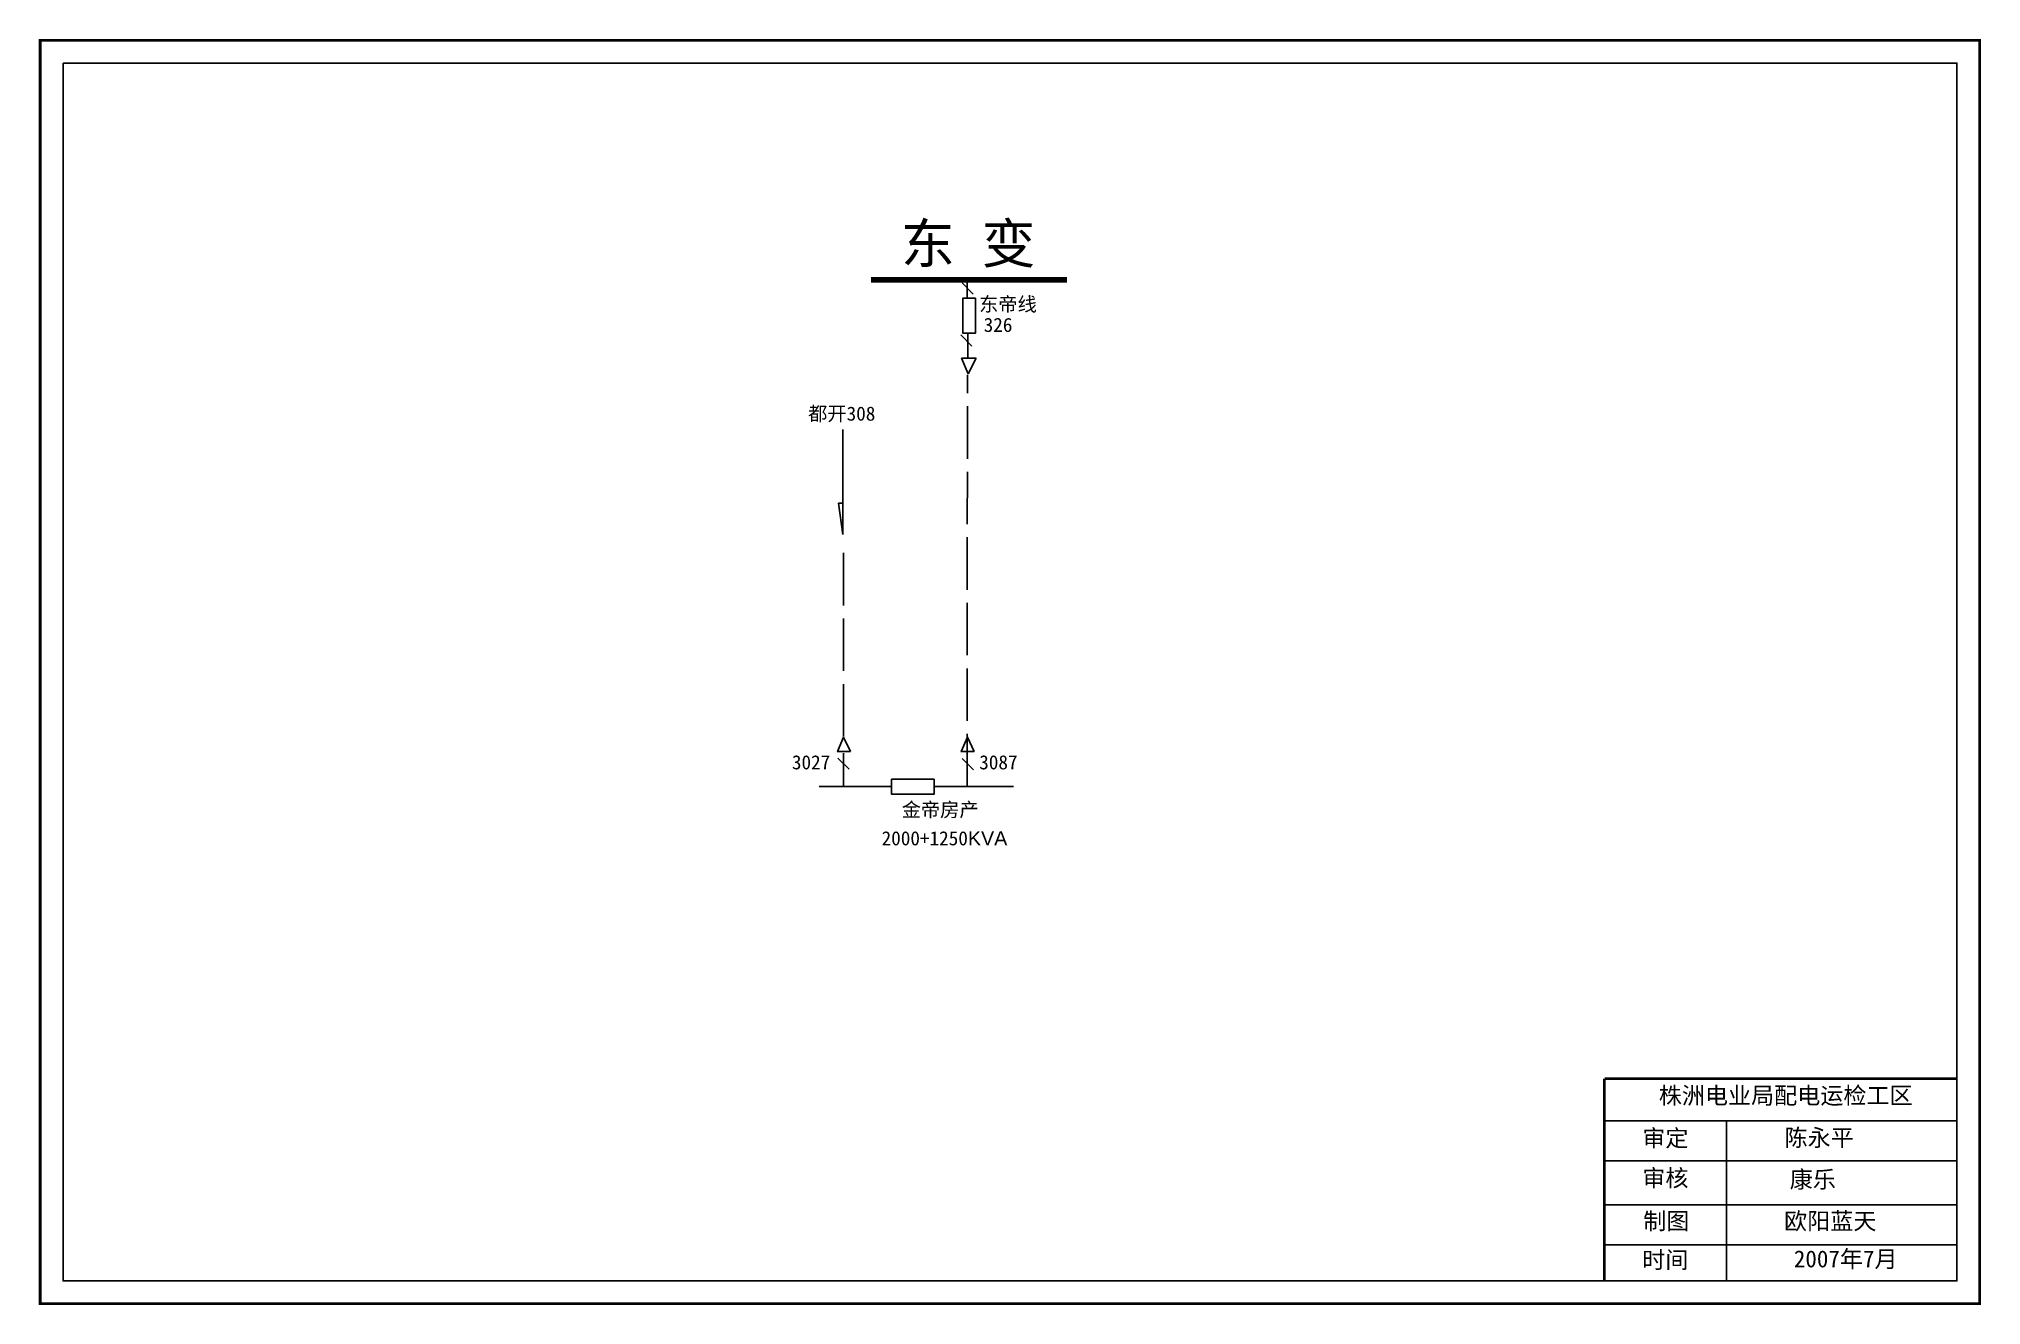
# Model space of a CAD drawing. Extents: x 0 to 344, y 0 to 224.
import ezdxf

# ---------------------------------------------------------------- set-up
doc = ezdxf.new("R2010")
doc.units = 0
doc.header["$LTSCALE"] = 0.774411
doc.linetypes.add('ACAD_ISO02W100', pattern=[15, 12, -3])
doc.layers.get('0').update_dxf_attribs({"linetype": 'CONTINUOUS'})
doc.styles.get("Standard").update_dxf_attribs({"font": 'SimSun.ttf', "height": 2.5})
doc.styles.add('字体', font='SIMKAI.TTF', dxfattribs={"height": 2.5})

msp = doc.modelspace()

# ---------------------------------------------------------------- linework, layer by layer
at = {"linetype": 'Continuous'}
for p, q in [((165.45, 178.8), (163.48, 180.78)), ((165.22, 169.56), (163.24, 171.55)), ((164.52, 171.8), (164.52, 167.42)), ((163.35, 167.44), (166, 167.44)), ((164.56, 164.64), (163.35, 167.44)), ((166, 167.44), (164.56, 164.64)), ((142.3, 154.79), (142.3, 136.17)), ((142.3, 136.17), (141.56, 141.7)), ((141.56, 141.7), (142.12, 141.7)), ((142.46, 100.23), (141.36, 97.72)), ((143.67, 97.72), (142.46, 100.23)), ((164.43, 100.23), (163.32, 97.72)), ((165.63, 97.72), (164.43, 100.23)), ((141.32, 97.72), (143.67, 97.72)), ((143.44, 94.56), (141.46, 96.54)), ((142.46, 97.4), (142.46, 91.56)), ((163.28, 97.72), (165.63, 97.72)), ((165.47, 94.46), (163.49, 96.44)), ((138.12, 91.5), (150.96, 91.5)), ((158.5, 91.5), (172.59, 91.5)), ((277.42, 32.22), (339.78, 32.22)), ((299.06, 32.21), (299.06, 3.88)), ((277.42, 25.12), (339.78, 25.12)), ((277.42, 17.37), (339.78, 17.37)), ((277.42, 10.26), (339.78, 10.26))]:
    msp.add_line(p, q, dxfattribs=at)
at = {"linetype": 'ACAD_ISO02W100'}
for p, q in [((164.37, 178.19), (164.37, 181.28)), ((164.37, 91.53), (164.42, 164.45)), ((142.47, 132.9), (142.46, 99.86))]:
    msp.add_line(p, q, dxfattribs=at)
at = {"linetype": 'Continuous', "const_width": 0.5}
msp.add_lwpolyline([(-0.02, 223.78), (343.96, 223.78), (343.96, -0.19), (-0.02, -0.19)], close=True, dxfattribs=at)
at = {"linetype": 'Continuous'}
for points in [[(4.03, 219.73), (339.91, 219.73), (339.91, 3.86), (4.03, 3.86)], [(165.84, 178.09), (165.84, 171.83), (163.62, 171.83), (163.62, 178.09)], [(150.96, 92.77), (158.5, 92.77), (158.5, 90.12), (150.96, 90.12)]]:
    msp.add_lwpolyline(points, close=True, dxfattribs=at)
for points, const_width in [([(182.06, 181.34), (147.33, 181.32)], 1), ([(277.38, 39.72), (277.38, 4)], 0.5), ([(277.42, 39.72), (339.78, 39.72)], 0.5)]:
    msp.add_lwpolyline(points, dxfattribs=dict(at, const_width=const_width))

# ---------------------------------------------------------------- texts
at = {"linetype": 'Continuous', "attachment_point": 1, "style": '字体'}
for s, insert, char_height, width in [('东 变', (152.62, 191.26), 7, 28.4432), ('都开308', (136.17, 158.85), 2.5, 18.6931), ('金帝房产', (152.77, 88.64), 2.5, 31.275), ('2000+1250{\\fArial|b0|i0|c0|p32;KVA}', (149.2, 83.57), 2.5, 31.275), ('株洲电业局配电运检工区', (287.04, 38.23), 3, 82.0179), ('审定', (284.11, 30.66), 3, 23.4615), ('陈永平', (309.34, 30.75), 3, 23.4615), ('审核', (284.11, 23.6), 3, 23.4615), ('康乐', (310.26, 23.36), 3, 33.0539), ('制图', (284.28, 15.97), 3, 23.4615), ('欧阳蓝天', (309.26, 15.97), 3, 23.4615), ('时间', (284.11, 9.09), 3, 23.4615), ('2007年7月', (310.99, 9.26), 3, 23.4615)]:
    msp.add_mtext(s, dxfattribs=dict(at, insert=insert, char_height=char_height, width=width))
at = {"linetype": 'Continuous', "char_height": 2.5, "attachment_point": 1}
for s, insert, width in [('东帝线', (166.49, 178.24), 10.9229), ('326', (167.3, 174.58), 5.6554), ('3027', (133.29, 97.04), 5.6554), ('3087', (166.51, 97.04), 5.6554)]:
    msp.add_mtext(s, dxfattribs=dict(at, insert=insert, width=width))

doc.saveas('drawing.dxf')
